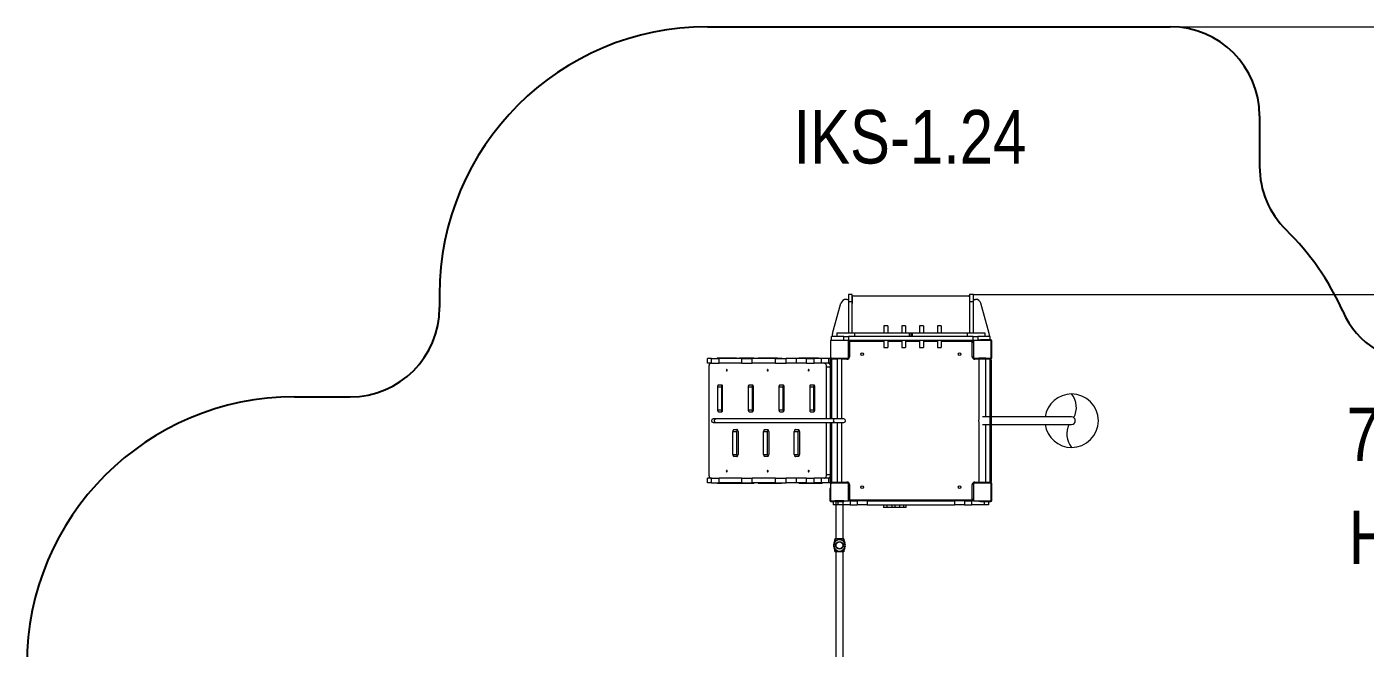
# Model space of a CAD drawing. Header units: millimetres. Extents: x -5010 to 6597, y -5069 to 5109.
# Drawn here: x -5010 to 2486, y 1625 to 5109 of the extents above; entities that cross this region are included whole.
import ezdxf

# ---------------------------------------------------------------- set-up
doc = ezdxf.new("R2010")
doc.units = ezdxf.units.MM
for name, color, linetype in [('DiKom', 7, 'Continuous'), ('DIKOM_АРТИКУЛ', 7, 'Continuous'), ('DIKOM_ОБЪЕКТ', 7, 'Continuous'), ('DIKOM_РАЗМЕР_ЗОНА', 7, 'Continuous'), ('DIKOM_РАЗМЕР_ОБЪЕКТА', 7, 'Continuous')]:
    doc.layers.add(name, color=color, linetype=linetype)
doc.styles.add('style1', font='arial.ttf', dxfattribs={"width": 0.8})
doc.dimstyles.new('1-50', dxfattribs={"dimtxt": 300, "dimasz": 200, "dimexe": 100, "dimexo": 0, "dimgap": 100, "dimtad": 1, "dimtxsty": 'style1', "dimcen": 200, "dimclrd": 7, "dimclre": 7, "dimclrt": 7, "dimadec": 1, "dimazin": 2, "dimtfac": 1, "dimtmove": 0, "dimatfit": 2, "dimfxl": 0, "dimlwd": 25, "dimlwe": 18, "dimarcsym": 0})

# ---------------------------------------------------------------- blocks, each defined once
blk = doc.blocks.new('*D9')
at = {"layer": 'Defpoints', "color": 0, "transparency": 16777216}
for p in [(291.3, 3608.6), (3201.6, -2426.6), (4391.2, -2426.6)]:
    blk.add_point(p, dxfattribs=at)
at = {"layer": 'DIKOM_РАЗМЕР_ОБЪЕКТА', "color": 7, "lineweight": 18, "transparency": 16777216}
for p, q in [((291.3, 3608.6), (4491.2, 3608.6)), ((3201.6, -2426.6), (4491.2, -2426.6))]:
    blk.add_line(p, q, dxfattribs=at)
at = {"layer": 'DIKOM_РАЗМЕР_ОБЪЕКТА', "color": 7, "lineweight": 25, "transparency": 16777216}
blk.add_line((4391.2, 3408.6), (4391.2, -2226.6), dxfattribs=at)
at = {"layer": 'DIKOM_РАЗМЕР_ОБЪЕКТА', "color": 7, "transparency": 16777216}
for points in [[(4357.9, 3408.6), (4424.6, 3408.6), (4391.2, 3608.6)], [(4357.9, -2226.6), (4424.6, -2226.6), (4391.2, -2426.6)]]:
    blk.add_solid(points, dxfattribs=at)
at = {"layer": 'DIKOM_РАЗМЕР_ОБЪЕКТА', "color": 7, "transparency": 16777216, "insert": (4061.5, 287.3), "char_height": 300, "attachment_point": 5, "rotation": 90, "style": 'style1'}
blk.add_mtext('{\\H1.5x;6000}', dxfattribs=at)
blk = doc.blocks.new('*D11')
at = {"layer": 'Defpoints', "color": 0, "transparency": 16777216}
for p in [(97.8, 5108.6), (2495.6, -4426.6), (6497.5, -4426.6)]:
    blk.add_point(p, dxfattribs=at)
at = {"layer": 'DIKOM_РАЗМЕР_ЗОНА', "color": 7, "lineweight": 18, "transparency": 16777216}
for p, q in [((97.8, 5108.6), (6597.5, 5108.6)), ((2495.6, -4426.6), (6597.5, -4426.6))]:
    blk.add_line(p, q, dxfattribs=at)
at = {"layer": 'DIKOM_РАЗМЕР_ЗОНА', "color": 7, "lineweight": 25, "transparency": 16777216}
blk.add_line((6497.5, 4908.6), (6497.5, -4226.6), dxfattribs=at)
at = {"layer": 'DIKOM_РАЗМЕР_ЗОНА', "color": 7, "transparency": 16777216}
for points in [[(6464.1, 4908.6), (6530.8, 4908.6), (6497.5, 5108.6)], [(6464.1, -4226.6), (6530.8, -4226.6), (6497.5, -4426.6)]]:
    blk.add_solid(points, dxfattribs=at)
at = {"layer": 'DIKOM_РАЗМЕР_ЗОНА', "color": 7, "transparency": 16777216, "insert": (6167.7, -51.5), "char_height": 300, "attachment_point": 5, "rotation": 90, "style": 'style1'}
blk.add_mtext('{\\H1.5x;9500}', dxfattribs=at)

msp = doc.modelspace()

# ---------------------------------------------------------------- linework, layer by layer
at = {"layer": 'DiKom', "color": 3}
for p, q in [((-1198.697, 5108.638), (1394.325, 5108.638)), ((1894.325, 4608.638), (1894.325, 4325.976)), ((-2698.697, 3608.638), (-2698.697, 3534.349)), ((-3510.441, 3034.349), (-3198.697, 3034.349))]:
    msp.add_line(p, q, dxfattribs=at)
for centre, radius, start, end in [((-1198.697, 3608.638), 1500, 90, 180), ((1394.325, 4608.638), 500, 0, 90), ((2394.325, 4325.976), 500, 180, 225.4525246), ((991.325, 2900.638), 1500, 24.1419916, 45.4525246), ((-3198.697, 3534.349), 500, 270, 0), ((2816.394, 3718.636), 500, 204.1419916, 270), ((-3510.441, 1534.349), 1500, 90, 180)]:
    msp.add_arc(centre, radius, start, end, dxfattribs=at)
at = {"layer": 'DIKOM_ОБЪЕКТ', "color": 7, "linetype": 'Continuous', "lineweight": 15}
for p, q in [((-387.675, 3608.638), (-408.675, 3608.638)), ((-408.675, 3608.638), (-408.675, 3565.953)), ((-387.675, 3565.953), (-387.675, 3608.638)), ((-380.675, 3600.638), (263.325, 3600.638)), ((291.325, 3608.638), (270.325, 3608.638)), ((270.325, 3608.638), (270.325, 3565.953)), ((291.325, 3565.953), (291.325, 3608.638)), ((-498.01, 3388.727), (-450.41, 3558.727)), ((-414.675, 3580.638), (-421.521, 3580.638)), ((-387.675, 3565.953), (-408.675, 3565.953)), ((-408.675, 3565.953), (-408.675, 3392.638)), ((-387.675, 3392.638), (-387.675, 3565.953)), ((-386.675, 3594.638), (-386.675, 3556.638)), ((269.325, 3594.638), (269.325, 3556.638)), ((291.325, 3565.953), (270.325, 3565.953)), ((270.325, 3565.953), (270.325, 3392.638)), ((291.325, 3392.638), (291.325, 3565.953)), ((297.325, 3580.638), (304.171, 3580.638)), ((380.66, 3388.727), (333.06, 3558.727)), ((-473.675, 3392.638), (-473.675, 3371.638)), ((-473.675, 3392.638), (-373.675, 3392.638)), ((-373.675, 3392.638), (-373.675, 3371.638)), ((-373.675, 3392.638), (-68.675, 3392.638)), ((-188.675, 3431.638), (-209.675, 3431.638)), ((-209.675, 3431.638), (-209.675, 3392.638)), ((-188.675, 3431.638), (-188.675, 3392.638)), ((-88.675, 3431.638), (-109.675, 3431.638)), ((-109.675, 3431.638), (-109.675, 3392.638)), ((-88.675, 3431.638), (-88.675, 3392.638)), ((-68.675, 3392.638), (-68.675, 3371.638)), ((-68.675, 3392.638), (-58.675, 3392.638)), ((-58.675, 3392.638), (-58.675, 3371.638)), ((-58.675, 3392.638), (-48.675, 3392.638)), ((-48.675, 3371.638), (-48.675, 3392.638)), ((-48.675, 3392.638), (256.325, 3392.638)), ((11.325, 3431.638), (-9.675, 3431.638)), ((-9.675, 3431.638), (-9.675, 3392.638)), ((11.325, 3431.638), (11.325, 3392.638)), ((111.325, 3431.638), (90.325, 3431.638)), ((90.325, 3431.638), (90.325, 3392.638)), ((111.325, 3431.638), (111.325, 3392.638)), ((256.325, 3392.638), (256.325, 3371.638)), ((256.325, 3392.638), (356.325, 3392.638)), ((356.325, 3392.638), (356.325, 3371.638)), ((-508.675, 3350.638), (-508.675, 3250.638)), ((-408.675, 3350.638), (-508.675, 3350.638)), ((-503.675, 3350.638), (-503.675, 3371.638)), ((-434.406, 3371.638), (-503.675, 3371.638)), ((-434.406, 3350.638), (-434.406, 3371.638)), ((-434.406, 3371.638), (-407.44, 3371.638)), ((-407.44, 3350.638), (-408.675, 3350.638)), ((-408.675, 3250.638), (-408.675, 3350.638)), ((-402.675, 3340.638), (-408.675, 3340.638)), ((-407.44, 3371.638), (-407.44, 3350.638)), ((290.09, 3371.638), (-407.44, 3371.638)), ((290.09, 3350.638), (-407.44, 3350.638)), ((-402.675, 3340.638), (-402.675, 3258.637)), ((-398.675, 3344.638), (-398.675, 3350.638)), ((-209.675, 3344.638), (-398.675, 3344.638)), ((-209.675, 3350.638), (-209.675, 3311.638)), ((-209.675, 3311.638), (-188.675, 3311.638)), ((-188.675, 3350.638), (-188.675, 3311.638)), ((-109.675, 3344.638), (-188.675, 3344.638)), ((-109.675, 3350.638), (-109.675, 3311.638)), ((-109.675, 3311.638), (-88.675, 3311.638)), ((-88.675, 3350.638), (-88.675, 3311.638)), ((-9.675, 3344.638), (-88.675, 3344.638)), ((-9.675, 3350.638), (-9.675, 3311.638)), ((-9.675, 3311.638), (11.325, 3311.638)), ((11.325, 3350.638), (11.325, 3311.638)), ((90.325, 3344.638), (11.325, 3344.638)), ((90.325, 3350.638), (90.325, 3311.638)), ((90.325, 3311.638), (111.325, 3311.638)), ((111.325, 3350.638), (111.325, 3311.638)), ((281.325, 3344.638), (111.325, 3344.638)), ((281.325, 3344.638), (281.325, 3350.638)), ((285.325, 3340.638), (291.325, 3340.638)), ((285.325, 3258.637), (285.325, 3340.638)), ((290.09, 3350.638), (290.09, 3371.638)), ((290.09, 3371.638), (317.056, 3371.638)), ((291.325, 3350.638), (290.09, 3350.638)), ((291.325, 3350.638), (291.325, 3250.638)), ((391.325, 3350.638), (291.325, 3350.638)), ((317.056, 3371.638), (317.056, 3350.638)), ((386.325, 3371.638), (317.056, 3371.638)), ((321.325, 3350.638), (321.325, 3353.638)), ((321.325, 3353.638), (331.325, 3353.638)), ((331.325, 3353.638), (331.325, 3350.638)), ((389.325, 3353.638), (331.325, 3353.638)), ((386.325, 3353.638), (386.325, 3371.638)), ((391.325, 3250.638), (391.325, 3350.638)), ((394.325, 3252.638), (394.325, 3348.638)), ((394.325, 3300.638), (394.325, 3332.638)), ((-1198.697, 3222.138), (-1198.697, 3249.138)), ((-1176.228, 3249.138), (-1198.697, 3249.138)), ((-1176.228, 3222.138), (-1176.228, 3249.138)), ((-1176.228, 3249.138), (-1131.651, 3249.138)), ((-1037.26, 3250.638), (-1142.798, 3250.638)), ((-1131.651, 3222.138), (-1131.651, 3249.138)), ((-1006.087, 3249.138), (-1131.651, 3249.138)), ((-1037.26, 3250.638), (-1015.143, 3250.638)), ((-1018.8, 3250.638), (-1018.8, 3252.138)), ((-1018.8, 3252.138), (-938.8, 3252.138)), ((-1006.087, 3222.138), (-1006.087, 3249.138)), ((-1006.087, 3249.138), (-948.466, 3249.138)), ((-948.466, 3222.138), (-948.466, 3249.138)), ((-816.424, 3249.138), (-948.466, 3249.138)), ((-938.8, 3252.138), (-938.8, 3249.138)), ((-807.83, 3250.638), (-913.368, 3250.638)), ((-816.424, 3222.138), (-816.424, 3249.138)), ((-816.424, 3249.138), (-756.616, 3249.138)), ((-807.83, 3250.638), (-785.713, 3250.638)), ((-756.616, 3222.138), (-756.616, 3249.138)), ((-699.157, 3249.138), (-756.616, 3249.138)), ((-699.157, 3222.138), (-699.157, 3249.138)), ((-643.274, 3249.138), (-699.157, 3249.138)), ((-578.399, 3250.638), (-683.937, 3250.638)), ((-643.274, 3222.138), (-643.274, 3249.138)), ((-643.274, 3249.138), (-600.731, 3249.138)), ((-600.731, 3222.138), (-600.731, 3249.138)), ((-559.613, 3249.138), (-600.731, 3249.138)), ((-578.399, 3250.638), (-556.282, 3250.638)), ((-559.613, 3222.138), (-559.613, 3249.138)), ((-518.697, 3249.138), (-559.613, 3249.138)), ((-518.697, 3222.138), (-518.697, 3249.138)), ((-508.697, 3249.138), (-518.697, 3249.138)), ((-508.697, 3222.138), (-508.697, 3249.138)), ((-508.697, 3249.138), (-503.943, 3249.138)), ((-508.675, 3250.638), (-408.675, 3250.638)), ((-508.675, 3240.638), (-502.675, 3240.638)), ((-508.675, 2910.138), (-508.675, 3240.638)), ((-502.675, 3240.638), (-502.675, 2910.138)), ((-498.675, 3244.638), (-498.675, 3250.638)), ((-472.175, 3244.638), (-498.675, 3244.638)), ((-478.675, 3246.638), (-478.675, 3250.638)), ((-438.675, 3246.638), (-478.675, 3246.638)), ((-472.175, 3246.638), (-472.175, 2910.138)), ((-445.175, 2910.138), (-445.175, 3246.638)), ((-416.675, 3244.638), (-445.175, 3244.638)), ((-438.675, 3246.638), (-438.675, 3250.638)), ((-416.675, 3244.638), (-416.675, 3250.638)), ((-402.675, 3258.637), (-408.675, 3258.637)), ((285.325, 3258.637), (291.325, 3258.637)), ((291.325, 3250.638), (391.325, 3250.638)), ((299.325, 3244.638), (299.325, 3250.638)), ((327.825, 3244.638), (299.325, 3244.638)), ((321.325, 3247.638), (321.325, 3250.638)), ((321.325, 3246.638), (321.325, 3250.638)), ((361.325, 3250.638), (321.325, 3250.638)), ((321.325, 3247.638), (321.325, 3246.638)), ((331.325, 3247.638), (321.325, 3247.638)), ((321.325, 3246.638), (361.325, 3246.638)), ((321.325, 3246.638), (321.325, 2907.041)), ((361.325, 3246.638), (321.325, 3246.638)), ((331.325, 3250.638), (331.325, 3247.638)), ((331.325, 3247.638), (389.325, 3247.638)), ((381.325, 3244.638), (354.825, 3244.638)), ((361.325, 3246.638), (361.325, 3250.638)), ((361.325, 3246.638), (361.325, 3247.638)), ((361.325, 2921.638), (361.325, 3246.638)), ((381.325, 3244.638), (381.325, 3247.638)), ((385.325, 2560.638), (385.325, 3240.638)), ((385.325, 3240.638), (391.325, 3240.638)), ((391.325, 3240.638), (391.325, 2560.638)), ((-1176.228, 3222.138), (-1198.697, 3222.138)), ((-1190.405, 3202.138), (-1190.405, 2599.138)), ((-1176.228, 3222.138), (-1131.651, 3222.138)), ((-1006.087, 3222.138), (-1131.651, 3222.138)), ((-1006.087, 3222.138), (-948.466, 3222.138)), ((-816.424, 3222.138), (-948.466, 3222.138)), ((-816.424, 3222.138), (-756.616, 3222.138)), ((-699.157, 3222.138), (-756.616, 3222.138)), ((-643.274, 3222.138), (-699.157, 3222.138)), ((-643.274, 3222.138), (-600.731, 3222.138)), ((-559.613, 3222.138), (-600.731, 3222.138)), ((-518.697, 3222.138), (-559.613, 3222.138)), ((-530.792, 2910.138), (-530.792, 3202.138)), ((-530.792, 3202.138), (-508.675, 3202.138)), ((-508.697, 3222.138), (-518.697, 3222.138)), ((-508.697, 3222.138), (-508.675, 3222.138)), ((-508.675, 2910.138), (-508.675, 3202.138)), ((-1141.651, 3090.638), (-1141.651, 2960.638)), ((-1141.651, 3090.638), (-1119.534, 3090.638)), ((-1118.708, 3100.638), (-1135.916, 3100.638)), ((-1119.534, 3090.638), (-1119.534, 2960.638)), ((-1112.972, 2960.638), (-1112.972, 3090.638)), ((-969.578, 3090.638), (-969.578, 2960.638)), ((-969.578, 3090.638), (-947.461, 3090.638)), ((-946.635, 3100.638), (-963.843, 3100.638)), ((-947.461, 3090.638), (-947.461, 2960.638)), ((-940.9, 2960.638), (-940.9, 3090.638)), ((-797.505, 3090.638), (-797.505, 2960.638)), ((-797.505, 3090.638), (-775.388, 3090.638)), ((-774.562, 3100.638), (-791.77, 3100.638)), ((-775.388, 3090.638), (-775.388, 2960.638)), ((-768.827, 2960.638), (-768.827, 3090.638)), ((-625.433, 3090.638), (-625.433, 2960.638)), ((-625.433, 3090.638), (-603.315, 3090.638)), ((-602.489, 3100.638), (-619.697, 3100.638)), ((-603.315, 3090.638), (-603.315, 2960.638)), ((-596.754, 2960.638), (-596.754, 3090.638)), ((-1141.651, 2960.638), (-1119.534, 2960.638)), ((-1135.916, 2950.638), (-1118.708, 2950.638)), ((-969.578, 2960.638), (-947.461, 2960.638)), ((-963.843, 2950.638), (-946.635, 2950.638)), ((-797.505, 2960.638), (-775.388, 2960.638)), ((-791.77, 2950.638), (-774.562, 2950.638)), ((-625.433, 2960.638), (-603.315, 2960.638)), ((-619.697, 2950.638), (-602.489, 2950.638)), ((-1154.1, 2910.138), (-1166.159, 2910.138)), ((-1152.138, 2910.138), (-1166.159, 2910.138)), ((-1166.159, 2891.138), (-1152.138, 2891.138)), ((-1166.159, 2891.138), (-1154.1, 2891.138)), ((-472.175, 2910.138), (-1152.138, 2910.138)), ((-1152.138, 2891.138), (-472.175, 2891.138)), ((-1049.879, 2850.638), (-1032.672, 2850.638)), ((-877.806, 2850.638), (-860.599, 2850.638)), ((-705.733, 2850.638), (-688.526, 2850.638)), ((-530.792, 2599.138), (-530.792, 2891.138)), ((-508.675, 2599.138), (-508.675, 2891.138)), ((-508.675, 2560.638), (-508.675, 2891.138)), ((-502.675, 2891.138), (-502.675, 2560.638)), ((-433.675, 2910.138), (-483.675, 2910.138)), ((-483.675, 2891.138), (-433.675, 2891.138)), ((-472.175, 2891.138), (-472.175, 2554.637)), ((-445.175, 2554.637), (-445.175, 2891.138)), ((321.325, 2894.234), (321.325, 2554.638)), ((841.325, 2921.638), (342.125, 2921.638)), ((342.125, 2879.638), (841.325, 2879.638)), ((361.325, 2554.638), (361.325, 2879.638)), ((-1055.615, 2710.638), (-1055.615, 2840.638)), ((-1055.615, 2840.638), (-1033.498, 2840.638)), ((-1033.498, 2710.638), (-1033.498, 2840.638)), ((-1026.936, 2840.638), (-1026.936, 2710.638)), ((-883.542, 2710.638), (-883.542, 2840.638)), ((-883.542, 2840.638), (-861.425, 2840.638)), ((-861.425, 2710.638), (-861.425, 2840.638)), ((-854.863, 2840.638), (-854.863, 2710.638)), ((-711.469, 2710.638), (-711.469, 2840.638)), ((-711.469, 2840.638), (-689.352, 2840.638)), ((-689.352, 2710.638), (-689.352, 2840.638)), ((-682.79, 2840.638), (-682.79, 2710.638)), ((-1055.615, 2710.638), (-1033.498, 2710.638)), ((-1032.672, 2700.638), (-1049.879, 2700.638)), ((-883.542, 2710.638), (-861.425, 2710.638)), ((-860.599, 2700.638), (-877.806, 2700.638)), ((-711.469, 2710.638), (-689.352, 2710.638)), ((-688.526, 2700.638), (-705.733, 2700.638)), ((-1198.697, 2552.138), (-1198.697, 2579.138)), ((-1176.228, 2579.138), (-1198.697, 2579.138)), ((-1176.228, 2552.138), (-1198.697, 2552.138)), ((-1176.228, 2552.138), (-1176.228, 2579.138)), ((-1176.228, 2579.138), (-1131.651, 2579.138)), ((-1176.228, 2552.138), (-1131.651, 2552.138)), ((-1142.798, 2550.638), (-1037.26, 2550.638)), ((-1131.651, 2552.138), (-1131.651, 2579.138)), ((-1006.087, 2579.138), (-1131.651, 2579.138)), ((-1006.087, 2552.138), (-1131.651, 2552.138)), ((-1037.26, 2550.638), (-1015.143, 2550.638)), ((-1018.8, 2549.138), (-1018.8, 2550.638)), ((-938.8, 2549.138), (-1018.8, 2549.138)), ((-1006.087, 2552.138), (-1006.087, 2579.138)), ((-1006.087, 2579.138), (-948.466, 2579.138)), ((-1006.087, 2552.138), (-948.466, 2552.138)), ((-948.466, 2552.138), (-948.466, 2579.138)), ((-816.424, 2579.138), (-948.466, 2579.138)), ((-816.424, 2552.138), (-948.466, 2552.138)), ((-938.8, 2552.138), (-938.8, 2549.138)), ((-913.368, 2550.638), (-807.83, 2550.638)), ((-816.424, 2552.138), (-816.424, 2579.138)), ((-816.424, 2579.138), (-756.616, 2579.138)), ((-816.424, 2552.138), (-756.616, 2552.138)), ((-807.83, 2550.638), (-785.713, 2550.638)), ((-756.616, 2552.138), (-756.616, 2579.138)), ((-699.157, 2579.138), (-756.616, 2579.138)), ((-699.157, 2552.138), (-756.616, 2552.138)), ((-699.157, 2552.138), (-699.157, 2579.138)), ((-643.274, 2579.138), (-699.157, 2579.138)), ((-643.274, 2552.138), (-699.157, 2552.138)), ((-683.937, 2550.638), (-578.399, 2550.638)), ((-643.274, 2552.138), (-643.274, 2579.138)), ((-643.274, 2579.138), (-600.731, 2579.138)), ((-643.274, 2552.138), (-600.731, 2552.138)), ((-600.731, 2552.138), (-600.731, 2579.138)), ((-559.613, 2579.138), (-600.731, 2579.138)), ((-559.613, 2552.138), (-600.731, 2552.138)), ((-578.399, 2550.638), (-556.282, 2550.638)), ((-559.613, 2552.138), (-559.613, 2579.138)), ((-518.697, 2579.138), (-559.613, 2579.138)), ((-518.697, 2552.138), (-559.613, 2552.138)), ((-530.792, 2599.138), (-508.675, 2599.138)), ((-518.697, 2552.138), (-518.697, 2579.138)), ((-508.697, 2579.138), (-518.697, 2579.138)), ((-508.697, 2552.138), (-518.697, 2552.138)), ((-508.697, 2552.138), (-508.697, 2579.138)), ((-508.697, 2579.138), (-508.675, 2579.138)), ((-508.697, 2552.138), (-503.943, 2552.138)), ((-508.675, 2560.638), (-502.675, 2560.638)), ((-508.675, 2550.638), (-508.675, 2450.638)), ((-408.675, 2550.638), (-508.675, 2550.638)), ((-498.675, 2550.638), (-498.675, 2556.638)), ((-498.675, 2556.638), (-472.175, 2556.638)), ((-478.675, 2550.638), (-478.675, 2554.637)), ((-438.675, 2554.637), (-478.675, 2554.637)), ((-445.175, 2556.638), (-416.675, 2556.638)), ((-438.675, 2550.638), (-438.675, 2554.637)), ((-416.675, 2550.638), (-416.675, 2556.638)), ((-408.675, 2450.638), (-408.675, 2550.638)), ((291.325, 2550.638), (291.325, 2450.638)), ((391.325, 2550.638), (291.325, 2550.638)), ((299.325, 2550.638), (299.325, 2556.638)), ((299.325, 2556.638), (327.825, 2556.638)), ((321.325, 2554.638), (321.325, 2550.638)), ((361.325, 2554.638), (321.325, 2554.638)), ((321.325, 2554.637), (321.325, 2553.638)), ((361.325, 2554.637), (321.325, 2554.637)), ((321.325, 2550.638), (321.325, 2553.638)), ((321.325, 2553.638), (331.325, 2553.638)), ((361.325, 2550.638), (321.325, 2550.638)), ((389.325, 2553.638), (331.325, 2553.638)), ((331.325, 2553.638), (331.325, 2550.638)), ((354.825, 2556.638), (381.325, 2556.638)), ((361.325, 2554.638), (361.325, 2550.638)), ((361.325, 2553.638), (361.325, 2554.637)), ((381.325, 2553.638), (381.325, 2556.638)), ((385.325, 2560.638), (391.325, 2560.638)), ((391.325, 2450.638), (391.325, 2550.638)), ((-508.675, 2520.638), (-511.675, 2520.638)), ((-511.675, 2520.638), (-511.675, 2510.638)), ((-511.675, 2510.638), (-511.675, 2452.637)), ((-508.675, 2510.638), (-511.675, 2510.638)), ((-408.675, 2542.638), (-402.675, 2542.638)), ((-405.675, 2520.638), (-408.675, 2520.638)), ((-405.675, 2510.638), (-408.675, 2510.638)), ((-405.675, 2510.638), (-405.675, 2520.638)), ((-405.675, 2452.637), (-405.675, 2510.638)), ((-402.675, 2542.638), (-402.675, 2460.638)), ((285.325, 2460.638), (285.325, 2542.638)), ((291.325, 2542.638), (285.325, 2542.638)), ((394.325, 2452.637), (394.325, 2548.638)), ((-508.675, 2450.638), (-408.675, 2450.638)), ((-506.675, 2447.638), (-493.675, 2447.638)), ((-493.675, 2450.638), (-493.675, 2429.637)), ((-468.675, 2429.637), (-493.675, 2429.637)), ((-483.675, 2450.638), (-483.675, 2446.638)), ((-480.104, 2450.638), (-483.675, 2450.638)), ((-480.104, 2446.638), (-483.675, 2446.638)), ((-480.104, 2446.638), (-480.104, 2450.638)), ((-478.675, 2450.638), (-480.104, 2450.638)), ((-478.675, 2446.638), (-480.104, 2446.638)), ((-479.675, 2446.638), (-479.675, 2237.638)), ((-478.675, 2446.638), (-478.675, 2450.638)), ((-438.675, 2450.638), (-478.675, 2450.638)), ((-438.675, 2446.638), (-478.675, 2446.638)), ((-468.675, 2450.638), (-468.675, 2429.637)), ((-398.675, 2429.637), (-468.675, 2429.637)), ((-438.675, 2446.638), (-438.675, 2450.638)), ((-437.247, 2450.638), (-438.675, 2450.638)), ((-437.247, 2446.638), (-438.675, 2446.638)), ((-437.675, 2237.638), (-437.675, 2446.638)), ((-437.247, 2446.638), (-437.247, 2450.638)), ((-433.675, 2450.638), (-437.247, 2450.638)), ((-433.675, 2446.638), (-437.247, 2446.638)), ((-433.675, 2446.638), (-433.675, 2450.638)), ((-398.675, 2450.638), (-408.675, 2450.638)), ((-405.675, 2460.638), (-402.675, 2460.638)), ((-398.675, 2456.638), (281.325, 2456.638)), ((-398.675, 2450.638), (-398.675, 2456.638)), ((-398.675, 2450.638), (-398.675, 2429.637)), ((-398.675, 2450.638), (-358.675, 2450.638)), ((-398.675, 2429.637), (-358.675, 2429.637)), ((-358.675, 2450.638), (-358.675, 2429.637)), ((-303.404, 2450.638), (-358.675, 2450.638)), ((-303.404, 2429.637), (-358.675, 2429.637)), ((-303.404, 2450.638), (-303.404, 2429.637)), ((-303.404, 2450.638), (186.054, 2450.638)), ((-303.404, 2429.637), (186.054, 2429.637)), ((-211.997, 2429.637), (-211.997, 2414.638)), ((-209.307, 2414.638), (-211.997, 2414.638)), ((-209.307, 2414.638), (-209.307, 2429.637)), ((-191.42, 2414.638), (-209.307, 2414.638)), ((-191.42, 2414.638), (-191.42, 2429.637)), ((-163.706, 2414.638), (-191.42, 2414.638)), ((-163.706, 2414.638), (-163.706, 2429.637)), ((-145.838, 2414.638), (-163.706, 2414.638)), ((-145.838, 2414.638), (-145.838, 2429.637)), ((-121.279, 2414.638), (-145.838, 2414.638)), ((-121.279, 2414.638), (-121.279, 2429.637)), ((-97.49, 2414.638), (-121.279, 2414.638)), ((-97.49, 2414.638), (-97.49, 2429.637)), ((-84.418, 2414.638), (-97.49, 2414.638)), ((-84.418, 2414.638), (-84.418, 2429.637)), ((186.054, 2450.638), (186.054, 2429.637)), ((241.325, 2450.638), (186.054, 2450.638)), ((241.325, 2429.637), (186.054, 2429.637)), ((241.325, 2450.638), (241.325, 2429.637)), ((241.325, 2450.638), (281.325, 2450.638)), ((241.325, 2429.637), (281.325, 2429.637)), ((281.325, 2450.638), (281.325, 2456.638)), ((281.325, 2450.638), (281.325, 2429.637)), ((291.325, 2450.638), (281.325, 2450.638)), ((351.325, 2429.637), (281.325, 2429.637)), ((291.325, 2460.638), (285.325, 2460.638)), ((291.325, 2450.638), (391.325, 2450.638)), ((321.325, 2447.638), (321.325, 2450.638)), ((331.325, 2447.638), (321.325, 2447.638)), ((331.325, 2450.638), (331.325, 2447.638)), ((331.325, 2447.638), (389.325, 2447.638)), ((351.325, 2447.638), (351.325, 2429.637)), ((376.325, 2429.637), (351.325, 2429.637)), ((376.325, 2447.638), (376.325, 2429.637)), ((-480.152, 2206.545), (-491.308, 2206.545)), ((-480.152, 2196.73), (-491.308, 2196.73)), ((-489.377, 2210.183), (-486.862, 2211.453)), ((-486.862, 2191.823), (-489.377, 2193.092)), ((-486.862, 2211.453), (-480.152, 2206.545)), ((-480.152, 2196.73), (-486.862, 2191.823)), ((-484.452, 2222.207), (-484.794, 2221.807)), ((-483.675, 2237.638), (-483.675, 2237.19)), ((-483.604, 2237.638), (-483.675, 2237.638)), ((-483.675, 2237.19), (-483.668, 2237.234)), ((-481.24, 2237.638), (-483.604, 2237.638)), ((-436.11, 2237.638), (-481.24, 2237.638)), ((-437.198, 2206.545), (-430.488, 2211.453)), ((-437.198, 2206.545), (-426.042, 2206.545)), ((-430.488, 2191.823), (-437.198, 2196.73)), ((-437.198, 2196.73), (-426.042, 2196.73)), ((-433.746, 2237.638), (-436.11, 2237.638)), ((-433.675, 2237.638), (-433.746, 2237.638)), ((-433.675, 2237.243), (-433.675, 2237.638)), ((-433.675, 2237.19), (-433.675, 2237.243)), ((-430.488, 2211.453), (-427.973, 2210.183)), ((-427.973, 2193.092), (-430.488, 2191.823)), ((-428.941, 2215.951), (-428.906, 2215.879)), ((-428.941, 2187.324), (-428.862, 2187.489)), ((-483.675, 2166.05), (-483.675, 2165.638)), ((-483.604, 2165.638), (-483.675, 2165.638)), ((-483.669, 2166.05), (-483.674, 2166.076)), ((-481.24, 2165.638), (-483.604, 2165.638)), ((-436.11, 2165.638), (-481.24, 2165.638)), ((-479.675, 2165.638), (-479.675, 1335.638)), ((-437.675, 1335.638), (-437.675, 2165.638)), ((-433.746, 2165.638), (-436.11, 2165.638)), ((-433.675, 2165.638), (-433.746, 2165.638)), ((-433.675, 2165.638), (-433.675, 2166.027))]:
    msp.add_line(p, q, dxfattribs=at)
at = {"layer": 'DIKOM_ОБЪЕКТ', "color": 7, "linetype": 'Continuous', "lineweight": 15, "flags": 128}
for points in [[(-1178.934, 3222.138), (-1180.566, 3221.934), (-1182.166, 3221.327), (-1183.699, 3220.33), (-1185.136, 3218.963), (-1186.446, 3217.253), (-1187.603, 3215.235), (-1188.584, 3212.951), (-1189.369, 3210.446), (-1189.941, 3207.772), (-1190.289, 3204.984), (-1190.405, 3202.138)], [(-1090.029, 3179.138), (-1089.353, 3179.315), (-1088.737, 3179.833), (-1088.236, 3180.644), (-1087.894, 3181.676), (-1087.742, 3182.839), (-1087.793, 3184.028), (-1088.043, 3185.138), (-1088.469, 3186.07), (-1089.034, 3186.741), (-1089.687, 3187.093), (-1090.371, 3187.093), (-1091.025, 3186.741), (-1091.59, 3186.07), (-1092.016, 3185.138), (-1092.266, 3184.028), (-1092.317, 3182.839), (-1092.165, 3181.676), (-1091.823, 3180.644), (-1091.322, 3179.833), (-1090.706, 3179.315), (-1090.029, 3179.138)], [(-860.599, 3179.138), (-859.923, 3179.315), (-859.306, 3179.833), (-858.805, 3180.644), (-858.463, 3181.676), (-858.311, 3182.839), (-858.362, 3184.028), (-858.612, 3185.138), (-859.038, 3186.07), (-859.603, 3186.741), (-860.257, 3187.093), (-860.941, 3187.093), (-861.594, 3186.741), (-862.159, 3186.07), (-862.586, 3185.138), (-862.836, 3184.028), (-862.887, 3182.839), (-862.735, 3181.676), (-862.393, 3180.644), (-861.891, 3179.833), (-861.275, 3179.315), (-860.599, 3179.138)], [(-631.168, 3179.138), (-630.492, 3179.315), (-629.876, 3179.833), (-629.375, 3180.644), (-629.033, 3181.676), (-628.88, 3182.839), (-628.931, 3184.028), (-629.181, 3185.138), (-629.608, 3186.07), (-630.173, 3186.741), (-630.826, 3187.093), (-631.51, 3187.093), (-632.164, 3186.741), (-632.729, 3186.07), (-633.155, 3185.138), (-633.405, 3184.028), (-633.456, 3182.839), (-633.304, 3181.676), (-632.962, 3180.644), (-632.461, 3179.833), (-631.845, 3179.315), (-631.168, 3179.138)], [(-530.792, 3202.138), (-530.909, 3204.984), (-531.257, 3207.772), (-531.829, 3210.446), (-532.613, 3212.951), (-533.594, 3215.235), (-534.752, 3217.253), (-536.062, 3218.963), (-537.498, 3220.33), (-539.032, 3221.327), (-540.631, 3221.934), (-542.264, 3222.138)], [(-508.675, 3202.138), (-508.792, 3204.984), (-509.14, 3207.772), (-509.712, 3210.446), (-510.496, 3212.951), (-511.477, 3215.235), (-512.635, 3217.253), (-513.945, 3218.963), (-515.381, 3220.33), (-516.915, 3221.327), (-518.514, 3221.934), (-520.147, 3222.138)], [(-1135.916, 3100.638), (-1137.035, 3100.446), (-1138.111, 3099.876), (-1139.102, 3098.952), (-1139.971, 3097.709), (-1140.685, 3096.193), (-1141.215, 3094.464), (-1141.541, 3092.588), (-1141.651, 3090.638)], [(-1112.972, 3090.638), (-1113.083, 3092.588), (-1113.409, 3094.464), (-1113.939, 3096.193), (-1114.652, 3097.709), (-1115.522, 3098.952), (-1116.513, 3099.876), (-1117.589, 3100.446), (-1118.708, 3100.638)], [(-963.843, 3100.638), (-964.962, 3100.446), (-966.038, 3099.876), (-967.029, 3098.952), (-967.898, 3097.709), (-968.612, 3096.193), (-969.142, 3094.464), (-969.468, 3092.588), (-969.578, 3090.638)], [(-940.9, 3090.638), (-941.01, 3092.588), (-941.336, 3094.464), (-941.866, 3096.193), (-942.579, 3097.709), (-943.449, 3098.952), (-944.44, 3099.876), (-945.516, 3100.446), (-946.635, 3100.638)], [(-791.77, 3100.638), (-792.889, 3100.446), (-793.965, 3099.876), (-794.956, 3098.952), (-795.825, 3097.709), (-796.539, 3096.193), (-797.069, 3094.464), (-797.395, 3092.588), (-797.505, 3090.638)], [(-768.827, 3090.638), (-768.937, 3092.588), (-769.263, 3094.464), (-769.793, 3096.193), (-770.507, 3097.709), (-771.376, 3098.952), (-772.367, 3099.876), (-773.443, 3100.446), (-774.562, 3100.638)], [(-619.697, 3100.638), (-620.816, 3100.446), (-621.892, 3099.876), (-622.883, 3098.952), (-623.753, 3097.709), (-624.466, 3096.193), (-624.996, 3094.464), (-625.322, 3092.588), (-625.433, 3090.638)], [(-596.754, 3090.638), (-596.864, 3092.588), (-597.19, 3094.464), (-597.72, 3096.193), (-598.434, 3097.709), (-599.303, 3098.952), (-600.294, 3099.876), (-601.37, 3100.446), (-602.489, 3100.638)], [(-1141.651, 2960.638), (-1141.541, 2958.687), (-1141.215, 2956.811), (-1140.685, 2955.082), (-1139.971, 2953.567), (-1139.102, 2952.323), (-1138.111, 2951.399), (-1137.035, 2950.83), (-1135.916, 2950.638)], [(-1118.708, 2950.638), (-1117.589, 2950.83), (-1116.513, 2951.399), (-1115.522, 2952.323), (-1114.652, 2953.567), (-1113.939, 2955.082), (-1113.409, 2956.811), (-1113.083, 2958.687), (-1112.972, 2960.638)], [(-969.578, 2960.638), (-969.468, 2958.687), (-969.142, 2956.811), (-968.612, 2955.082), (-967.898, 2953.567), (-967.029, 2952.323), (-966.038, 2951.399), (-964.962, 2950.83), (-963.843, 2950.638)], [(-946.635, 2950.638), (-945.516, 2950.83), (-944.44, 2951.399), (-943.449, 2952.323), (-942.579, 2953.567), (-941.866, 2955.082), (-941.336, 2956.811), (-941.01, 2958.687), (-940.9, 2960.638)], [(-797.505, 2960.638), (-797.395, 2958.687), (-797.069, 2956.811), (-796.539, 2955.082), (-795.825, 2953.567), (-794.956, 2952.323), (-793.965, 2951.399), (-792.889, 2950.83), (-791.77, 2950.638)], [(-774.562, 2950.638), (-773.443, 2950.83), (-772.367, 2951.399), (-771.376, 2952.323), (-770.507, 2953.567), (-769.793, 2955.082), (-769.263, 2956.811), (-768.937, 2958.687), (-768.827, 2960.638)], [(-625.433, 2960.638), (-625.322, 2958.687), (-624.996, 2956.811), (-624.466, 2955.082), (-623.753, 2953.567), (-622.883, 2952.323), (-621.892, 2951.399), (-620.816, 2950.83), (-619.697, 2950.638)], [(-602.489, 2950.638), (-601.37, 2950.83), (-600.294, 2951.399), (-599.303, 2952.323), (-598.434, 2953.567), (-597.72, 2955.082), (-597.19, 2956.811), (-596.864, 2958.687), (-596.754, 2960.638)], [(-1152.138, 2891.138), (-1153.472, 2891.32), (-1154.754, 2891.861), (-1155.936, 2892.739), (-1156.972, 2893.92), (-1157.822, 2895.36), (-1158.454, 2897.002), (-1158.843, 2898.784), (-1158.974, 2900.638), (-1158.843, 2902.491), (-1158.454, 2904.273), (-1157.822, 2905.916), (-1156.972, 2907.355), (-1155.936, 2908.536), (-1154.754, 2909.414), (-1153.472, 2909.955), (-1152.138, 2910.138), (-1152.138, 2910.138)], [(-1049.879, 2850.638), (-1050.998, 2850.446), (-1052.074, 2849.876), (-1053.066, 2848.952), (-1053.935, 2847.709), (-1054.648, 2846.193), (-1055.178, 2844.464), (-1055.505, 2842.588), (-1055.615, 2840.638)], [(-1026.936, 2840.638), (-1027.046, 2842.588), (-1027.373, 2844.464), (-1027.903, 2846.193), (-1028.616, 2847.709), (-1029.485, 2848.952), (-1030.477, 2849.876), (-1031.553, 2850.446), (-1032.672, 2850.638)], [(-877.806, 2850.638), (-878.925, 2850.446), (-880.001, 2849.876), (-880.993, 2848.952), (-881.862, 2847.709), (-882.575, 2846.193), (-883.105, 2844.464), (-883.432, 2842.588), (-883.542, 2840.638)], [(-854.863, 2840.638), (-854.973, 2842.588), (-855.3, 2844.464), (-855.83, 2846.193), (-856.543, 2847.709), (-857.412, 2848.952), (-858.404, 2849.876), (-859.48, 2850.446), (-860.599, 2850.638)], [(-705.733, 2850.638), (-706.852, 2850.446), (-707.928, 2849.876), (-708.92, 2848.952), (-709.789, 2847.709), (-710.502, 2846.193), (-711.032, 2844.464), (-711.359, 2842.588), (-711.469, 2840.638)], [(-682.79, 2840.638), (-682.9, 2842.588), (-683.227, 2844.464), (-683.757, 2846.193), (-684.47, 2847.709), (-685.339, 2848.952), (-686.331, 2849.876), (-687.407, 2850.446), (-688.526, 2850.638)], [(-1055.615, 2710.638), (-1055.505, 2708.687), (-1055.178, 2706.811), (-1054.648, 2705.082), (-1053.935, 2703.567), (-1053.066, 2702.323), (-1052.074, 2701.399), (-1050.998, 2700.83), (-1049.879, 2700.638)], [(-1032.672, 2700.638), (-1031.553, 2700.83), (-1030.477, 2701.399), (-1029.485, 2702.323), (-1028.616, 2703.567), (-1027.903, 2705.082), (-1027.373, 2706.811), (-1027.046, 2708.687), (-1026.936, 2710.638)], [(-883.542, 2710.638), (-883.432, 2708.687), (-883.105, 2706.811), (-882.575, 2705.082), (-881.862, 2703.567), (-880.993, 2702.323), (-880.001, 2701.399), (-878.925, 2700.83), (-877.806, 2700.638)], [(-860.599, 2700.638), (-859.48, 2700.83), (-858.404, 2701.399), (-857.412, 2702.323), (-856.543, 2703.567), (-855.83, 2705.082), (-855.3, 2706.811), (-854.973, 2708.687), (-854.863, 2710.638)], [(-711.469, 2710.638), (-711.359, 2708.687), (-711.032, 2706.811), (-710.502, 2705.082), (-709.789, 2703.567), (-708.92, 2702.323), (-707.928, 2701.399), (-706.852, 2700.83), (-705.733, 2700.638)], [(-688.526, 2700.638), (-687.407, 2700.83), (-686.331, 2701.399), (-685.339, 2702.323), (-684.47, 2703.567), (-683.757, 2705.082), (-683.227, 2706.811), (-682.9, 2708.687), (-682.79, 2710.638)], [(-1190.405, 2599.138), (-1190.289, 2596.291), (-1189.941, 2593.503), (-1189.369, 2590.829), (-1188.584, 2588.325), (-1187.603, 2586.04), (-1186.446, 2584.023), (-1185.136, 2582.313), (-1183.699, 2580.945), (-1182.166, 2579.948), (-1180.566, 2579.341), (-1178.934, 2579.138)], [(-1090.029, 2614.138), (-1089.353, 2614.315), (-1088.737, 2614.833), (-1088.236, 2615.644), (-1087.894, 2616.676), (-1087.742, 2617.839), (-1087.793, 2619.028), (-1088.043, 2620.138), (-1088.469, 2621.07), (-1089.034, 2621.742), (-1089.687, 2622.093), (-1090.371, 2622.093), (-1091.025, 2621.742), (-1091.59, 2621.07), (-1092.016, 2620.138), (-1092.266, 2619.028), (-1092.317, 2617.839), (-1092.165, 2616.676), (-1091.823, 2615.644), (-1091.322, 2614.833), (-1090.706, 2614.315), (-1090.029, 2614.138)], [(-860.599, 2614.138), (-859.923, 2614.315), (-859.306, 2614.833), (-858.805, 2615.644), (-858.463, 2616.676), (-858.311, 2617.839), (-858.362, 2619.028), (-858.612, 2620.138), (-859.038, 2621.07), (-859.603, 2621.742), (-860.257, 2622.093), (-860.941, 2622.093), (-861.594, 2621.742), (-862.159, 2621.07), (-862.586, 2620.138), (-862.836, 2619.028), (-862.887, 2617.839), (-862.735, 2616.676), (-862.393, 2615.644), (-861.891, 2614.833), (-861.275, 2614.315), (-860.599, 2614.138)], [(-631.168, 2614.138), (-630.492, 2614.315), (-629.876, 2614.833), (-629.375, 2615.644), (-629.033, 2616.676), (-628.88, 2617.839), (-628.931, 2619.028), (-629.181, 2620.138), (-629.608, 2621.07), (-630.173, 2621.742), (-630.826, 2622.093), (-631.51, 2622.093), (-632.164, 2621.742), (-632.729, 2621.07), (-633.155, 2620.138), (-633.405, 2619.028), (-633.456, 2617.839), (-633.304, 2616.676), (-632.962, 2615.644), (-632.461, 2614.833), (-631.845, 2614.315), (-631.168, 2614.138)], [(-542.264, 2579.138), (-540.631, 2579.341), (-539.032, 2579.948), (-537.498, 2580.945), (-536.062, 2582.313), (-534.752, 2584.023), (-533.594, 2586.04), (-532.613, 2588.325), (-531.829, 2590.829), (-531.257, 2593.503), (-530.909, 2596.291), (-530.792, 2599.138)], [(-520.147, 2579.138), (-518.514, 2579.341), (-516.915, 2579.948), (-515.381, 2580.945), (-513.945, 2582.313), (-512.635, 2584.023), (-511.477, 2586.04), (-510.496, 2588.325), (-509.712, 2590.829), (-509.14, 2593.503), (-508.792, 2596.291), (-508.675, 2599.138)]]:
    msp.add_lwpolyline(points, dxfattribs=at)
at = {"layer": 'DIKOM_ОБЪЕКТ', "color": 7, "linetype": 'Continuous', "lineweight": 15}
for centre, radius in [((-331.675, 3273.638), 7.5), ((214.325, 3273.638), 7.5), ((-331.675, 2527.638), 7.5), ((214.325, 2527.638), 7.5), ((-458.675, 2201.638), 20.697), ((-458.675, 2201.638), 19.36)]:
    msp.add_circle(centre, radius, dxfattribs=at)
for centre, radius, start, end in [((-380.675, 3594.638), 6, 90, 180), ((263.325, 3594.638), 6, 0, 90), ((-421.521, 3550.638), 30, 90, 164.3577535), ((-414.675, 3574.638), 6, 0, 90), ((-392.675, 3556.638), 6, 326.4428961, 0), ((275.325, 3556.638), 6, 180, 213.5573098), ((297.325, 3574.638), 6, 90, 180), ((304.171, 3550.638), 30, 15.6422465, 90), ((-469.121, 3380.638), 30, 164.3577535, 197.4576031), ((351.771, 3380.638), 30, 342.5423969, 15.6422465), ((-398.675, 3340.638), 10, 90, 180), ((-398.675, 3340.638), 4, 90, 180), ((281.325, 3340.638), 10, 0, 90), ((281.325, 3340.638), 4, 0, 90), ((389.325, 3348.638), 5, 0, 90), ((-1142.512, 3246.992), 3.657, 94.4889834, 144.0714742), ((-1037.547, 3246.991), 3.658, 35.9340496, 85.506582), ((-1015.429, 3246.992), 3.657, 35.9284741, 85.5121575), ((-913.082, 3246.992), 3.657, 94.4889834, 144.0714742), ((-808.116, 3246.991), 3.658, 35.9340496, 85.506582), ((-785.999, 3246.991), 3.658, 35.934857, 85.5057746), ((-683.651, 3246.991), 3.658, 94.493418, 144.0659504), ((-578.685, 3246.992), 3.657, 35.9280928, 85.5114495), ((-556.569, 3246.991), 3.658, 35.9344533, 85.5061783), ((-498.675, 3240.638), 10, 90, 180), ((-498.675, 3240.638), 4, 90, 180), ((-416.675, 3258.638), 14, 270, 0), ((299.325, 3258.638), 14, 180, 270), ((381.325, 3240.638), 4, 0, 90), ((381.325, 3240.638), 10, 0, 44.427004), ((389.325, 3252.638), 5, 270, 0), ((-1107.72, 3091.463), 11.843, 136.0993375, 183.9978104), ((-935.646, 3091.463), 11.844, 136.1002663, 183.9968816), ((-763.574, 3091.463), 11.843, 136.0996041, 183.9975438), ((-591.5, 3091.463), 11.844, 136.1002663, 183.9968816), ((841.325, 2900.638), 150, 90, 171.9521538), ((841.325, 2900.638), 150, 270, 90), ((751.085, 2975.638), 117.338, 330.5373945, 39.730558), ((-1107.72, 2959.812), 11.843, 176.0026168, 223.9012049), ((-935.647, 2959.812), 11.843, 176.0035455, 223.9002762), ((-763.574, 2959.812), 11.843, 176.0028834, 223.9009383), ((-591.501, 2959.812), 11.843, 176.0035455, 223.9002762), ((-1166.159, 2900.638), 9.5, 90, 270), ((-1021.683, 2841.463), 11.844, 136.1002663, 183.9968816), ((-849.61, 2841.463), 11.844, 136.1004799, 183.9973357), ((-677.537, 2841.463), 11.844, 136.1002663, 183.9968816), ((-483.675, 2900.638), 9.5, 90, 270), ((-433.675, 2900.638), 9.5, 270, 90), ((341.325, 2900.638), 21, 162.2472098, 180), ((341.325, 2900.638), 21, 180, 197.7527902), ((841.325, 2900.638), 150, 188.0478462, 270), ((931.565, 2825.638), 117.338, 152.599456, 219.730558), ((841.325, 2900.638), 21, 270, 90), ((841.325, 2900.638), 21, 0, 90), ((841.325, 2900.638), 21, 270, 0), ((-1021.683, 2709.812), 11.843, 176.0035455, 223.9002762), ((-849.61, 2709.812), 11.843, 176.0030914, 223.9000625), ((-677.537, 2709.812), 11.843, 176.0035455, 223.9002762), ((-1142.514, 2554.28), 3.654, 215.9030611, 265.5287111), ((-1037.546, 2554.281), 3.655, 274.4757102, 324.0914283), ((-1015.428, 2554.28), 3.654, 274.4701479, 324.0969906), ((-913.083, 2554.28), 3.654, 215.9030611, 265.5287111), ((-808.115, 2554.281), 3.655, 274.4757102, 324.0914283), ((-785.998, 2554.281), 3.655, 274.4765185, 324.09062), ((-683.652, 2554.281), 3.655, 215.9085717, 265.5242898), ((-578.684, 2554.28), 3.654, 274.4708554, 324.0973725), ((-556.567, 2554.281), 3.655, 274.4761143, 324.0910242), ((-498.675, 2560.638), 10, 180, 270), ((-498.675, 2560.638), 4, 180, 270), ((-416.675, 2542.638), 14, 0, 90), ((299.325, 2542.638), 14, 90, 180), ((381.325, 2560.638), 4, 270, 0), ((381.325, 2560.638), 10, 315.572996, 0), ((389.325, 2548.638), 5, 0, 90), ((-506.675, 2452.638), 5, 180, 270), ((-410.675, 2452.638), 5, 336.4218215, 0), ((-398.675, 2460.638), 10, 225.572996, 270), ((-398.675, 2460.638), 4, 180, 270), ((281.325, 2460.638), 4, 270, 0), ((281.325, 2460.638), 10, 270, 0), ((389.325, 2452.638), 5, 270, 0), ((-458.675, 2201.638), 33, 171.4477404, 188.5522596), ((-458.675, 2201.638), 33, 167.9829188, 171.4477404), ((-458.675, 2201.638), 33, 188.5522596, 192.0170812), ((-458.675, 2201.638), 33, 142.3249661, 167.9829188), ((-458.675, 2201.638), 33, 192.0170812, 217.6750339), ((-458.675, 2201.638), 31.869, 15.5541354, 164.4458646), ((-458.675, 2201.638), 31.869, 195.5541354, 344.4458646), ((-532.257, 2237.043), 48.656, 334.310996, 0.700502), ((-532.257, 2166.233), 48.656, 359.2994661, 25.6890026), ((-501.821, 2233.943), 20.909, 324.5185653, 10.1767335), ((-501.821, 2169.332), 20.909, 349.8232856, 35.4813695), ((-458.675, 2201.638), 22.03, 167.1288366, 192.8711634), ((-458.675, 2201.638), 22.03, 347.1288366, 12.8711634), ((-415.529, 2233.943), 20.909, 169.8232665, 215.4814347), ((-415.529, 2169.332), 20.909, 144.5186305, 190.1767144), ((-385.094, 2237.043), 48.656, 179.299498, 205.689004), ((-385.094, 2166.233), 48.656, 154.3109974, 180.7005339), ((-458.675, 2201.638), 33, 12.0170812, 37.6750339), ((-458.675, 2201.638), 33, 322.3249661, 347.9829188), ((-458.675, 2201.638), 33, 8.5522596, 12.0170812), ((-458.675, 2201.638), 33, 347.9829188, 351.4477404), ((-458.675, 2201.638), 33, 351.4477404, 8.5522596)]:
    msp.add_arc(centre, radius, start, end, dxfattribs=at)
for points, knots in [([(-490.952, 2208.508), (-490.797, 2208.872), (-490.531, 2209.495), (-489.717, 2209.981), (-489.377, 2210.183)], [0, 0, 0, 0, 0.58247622, 1, 1, 1, 1]), ([(-489.377, 2193.092), (-489.837, 2193.383), (-490.629, 2193.883), (-490.857, 2194.506), (-490.952, 2194.767)], [0, 0, 0, 0, 0.58177779, 1, 1, 1, 1]), ([(-488.409, 2215.951), (-488.45, 2215.866), (-488.529, 2215.701), (-488.468, 2215.83), (-488.412, 2215.946), (-488.409, 2215.951)], [0, 0, 0, 0, 0.49999343, 0.97681726, 1, 1, 1, 1]), ([(-488.402, 2187.249), (-488.376, 2187.195), (-488.329, 2187.097), (-488.183, 2186.784), (-487.985, 2186.35), (-487.72, 2185.748), (-487.375, 2184.93), (-486.922, 2183.794), (-486.334, 2182.184), (-485.667, 2180.105), (-484.99, 2177.573), (-484.406, 2174.786), (-483.963, 2171.74), (-483.699, 2168.833), (-483.69, 2166.911), (-483.686, 2166.076)], [0, 0, 0, 0, 0.056362244, 0.10185067, 0.140476327, 0.177206505, 0.215520863, 0.263837423, 0.331825116, 0.42499586, 0.528035184, 0.6483192, 0.76828983, 0.899247747, 1, 1, 1, 1]), ([(-483.685, 2237.234), (-483.679, 2236.901), (-483.655, 2235.561), (-483.802, 2233.254), (-484.109, 2230.373), (-484.568, 2227.658), (-485.127, 2225.151), (-485.743, 2222.922), (-486.343, 2221.065), (-486.863, 2219.633), (-487.272, 2218.591), (-487.585, 2217.836), (-487.829, 2217.27), (-488.021, 2216.84), (-488.169, 2216.516), (-488.262, 2216.319), (-488.286, 2216.269), (-488.294, 2216.251)], [0, 0, 0, 0, 0.04023103, 0.16206358, 0.27912944, 0.39051627, 0.49487111, 0.58979809, 0.6705319, 0.73191414, 0.77697627, 0.81297204, 0.84594277, 0.88100975, 0.92134761, 0.97201235, 1, 1, 1, 1]), ([(-484.794, 2181.469), (-484.337, 2180.904), (-483.061, 2179.328), (-480.633, 2176.984), (-477.378, 2174.504), (-473.688, 2172.365), (-469.333, 2170.525), (-464.371, 2169.209), (-458.886, 2168.684), (-453.29, 2169.145), (-448.273, 2170.436), (-443.881, 2172.262), (-440.316, 2174.286), (-437.154, 2176.626), (-434.592, 2178.989), (-433.177, 2180.712), (-432.556, 2181.469)], [0, 0, 0, 0, 0.0365915, 0.10219721, 0.16889164, 0.24122025, 0.31478891, 0.40443972, 0.49652582, 0.58859115, 0.68341863, 0.75397829, 0.82566867, 0.88774494, 0.95069605, 1, 1, 1, 1]), ([(-432.556, 2221.807), (-433.013, 2222.371), (-434.289, 2223.948), (-436.717, 2226.292), (-439.973, 2228.772), (-443.662, 2230.91), (-448.017, 2232.75), (-452.98, 2234.067), (-458.465, 2234.592), (-464.06, 2234.131), (-469.077, 2232.839), (-473.469, 2231.013), (-477.035, 2228.99), (-480.194, 2226.647), (-482.634, 2224.411), (-483.94, 2222.827), (-484.452, 2222.207)], [0, 0, 0, 0, 0.03691811, 0.10310904, 0.17039907, 0.24337326, 0.31759857, 0.40804958, 0.50095762, 0.5938447, 0.68951857, 0.76070821, 0.83303824, 0.89566859, 0.95918192, 1, 1, 1, 1]), ([(-483.668, 2237.234), (-483.661, 2237.279), (-483.652, 2237.34), (-483.614, 2237.576), (-483.604, 2237.638)], [0, 0, 0, 0, 0.737427037, 1, 1, 1, 1]), ([(-433.746, 2237.638), (-433.723, 2237.49), (-433.681, 2237.227), (-433.683, 2237.238), (-433.683, 2237.243)], [0, 0, 0, 0, 0.56225499, 1, 1, 1, 1]), ([(-433.652, 2166.026), (-433.658, 2166.475), (-433.677, 2167.919), (-433.518, 2170.316), (-433.201, 2173.155), (-432.741, 2175.824), (-432.183, 2178.292), (-431.563, 2180.519), (-430.93, 2182.46), (-430.349, 2184.038), (-429.891, 2185.175), (-429.58, 2185.905), (-429.395, 2186.327), (-429.284, 2186.575), (-429.2, 2186.759), (-429.126, 2186.922), (-429.058, 2187.069), (-429.009, 2187.172), (-429.009, 2187.173), (-429.009, 2187.174)], [0, 0, 0, 0, 0.051374524, 0.165314798, 0.27453274, 0.378169116, 0.475114997, 0.563927186, 0.642706679, 0.708706259, 0.756339316, 0.783188502, 0.800601055, 0.813969693, 0.828075902, 0.850649085, 0.887216842, 0.946384105, 1, 1, 1, 1]), ([(-429.003, 2216.088), (-429.001, 2216.085), (-428.993, 2216.068), (-429.031, 2216.149), (-429.101, 2216.299), (-429.2, 2216.514), (-429.354, 2216.857), (-429.553, 2217.307), (-429.868, 2218.045), (-430.491, 2219.587), (-431.247, 2221.714), (-432.153, 2224.798), (-432.91, 2228.173), (-433.419, 2231.816), (-433.659, 2234.81), (-433.651, 2236.549), (-433.648, 2237.243)], [0, 0, 0, 0, 0.01877326, 0.08677432, 0.14027654, 0.17615211, 0.19248707, 0.21147714, 0.23855216, 0.28578311, 0.40309402, 0.497754, 0.6551484, 0.80017387, 0.92024437, 1, 1, 1, 1]), ([(-427.973, 2210.183), (-427.513, 2209.892), (-426.722, 2209.392), (-426.494, 2208.769), (-426.398, 2208.508)], [0, 0, 0, 0, 0.58177779, 1, 1, 1, 1]), ([(-426.398, 2194.767), (-426.553, 2194.404), (-426.819, 2193.78), (-427.633, 2193.295), (-427.973, 2193.092)], [0, 0, 0, 0, 0.58247622, 1, 1, 1, 1]), ([(-483.604, 2165.638), (-483.616, 2165.713), (-483.658, 2165.979), (-483.665, 2166.02), (-483.669, 2166.05)], [0, 0, 0, 0, 0.28412457, 1, 1, 1, 1]), ([(-433.676, 2166.076), (-433.676, 2166.077), (-433.665, 2166.147), (-433.702, 2165.915), (-433.739, 2165.685), (-433.746, 2165.638)], [0, 0, 0, 0, 0.0136499, 0.79804056, 1, 1, 1, 1]), ([(-433.684, 2166.026), (-433.684, 2166.028), (-433.683, 2166.032), (-433.725, 2165.772), (-433.746, 2165.638)], [0, 0, 0, 0, 0.48531541, 1, 1, 1, 1])]:
    msp.add_open_spline(points, degree=3, knots=knots, dxfattribs=at)

# ---------------------------------------------------------------- texts
at = {"layer": 'DIKOM_АРТИКУЛ', "char_height": 300, "width": 1667.53662, "attachment_point": 1, "style": 'style1'}
for s, insert in [('IKS-1{\\fArial|b0|i0|c204|p34;.24}', (-716.331, 4641.955)), ('79,8m²', (2381.367, 2973.902)), ('Н-3250', (2393.379, 2396.629))]:
    msp.add_mtext(s, dxfattribs=dict(at, insert=insert))

# ---------------------------------------------------------------- dimensions: what is measured, and where the dimension line sits
at = {"layer": 'DIKOM_РАЗМЕР_ЗОНА'}
dim = msp.add_linear_dim(base=(6497.466, -4426.587), p1=(97.814, 5108.638), p2=(2495.559, -4426.587), angle=90, text='{\\H1.5x;9500}', dimstyle='1-50', dxfattribs=at)
dim.commit()
dim.dimension.update_dxf_attribs({"geometry": '*D11', "text_midpoint": (6497.466, -51.549), "dimtype": 160})
at = {"layer": 'DIKOM_РАЗМЕР_ОБЪЕКТА'}
dim = msp.add_linear_dim(base=(4391.229, -2426.587), p1=(291.325, 3608.638), p2=(3201.559, -2426.587), angle=90, text='{\\H1.5x;6000}', dimstyle='1-50', dxfattribs=at)
dim.commit()
dim.dimension.update_dxf_attribs({"geometry": '*D9', "text_midpoint": (4391.229, 287.258), "dimtype": 160})

doc.saveas('drawing.dxf')
